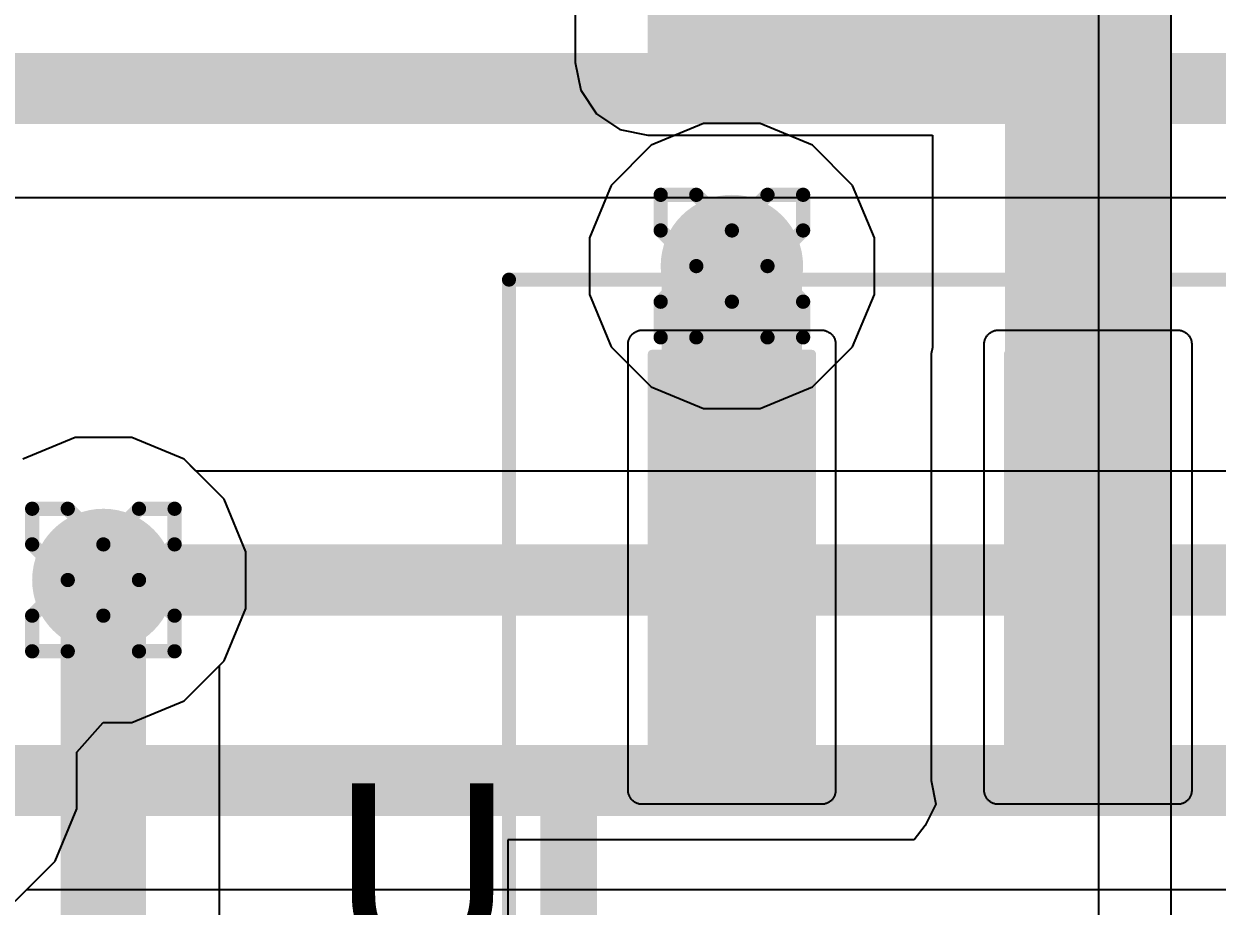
# Model space of a CAD drawing. Header units: inches. Extents: x -13 to 356, y -4 to 120.
# Drawn here: x 3.154 to 7.41, y 25 to 28.144 of the extents above; entities that cross this region are included whole.
import ezdxf

# ---------------------------------------------------------------- set-up
doc = ezdxf.new("R2010")
doc.units = ezdxf.units.IN
for name, color, linetype in [('Bottom Layer', 5, 'Continuous'), ('Drill Drawing', 1, 'Continuous'), ('GND', 16, 'Continuous'), ('Mechanical 13', 56, 'Continuous'), ('Mechanical 15', 56, 'Continuous'), ('POWER', 76, 'Continuous'), ('Top Layer', 1, 'Continuous'), ('Top Overlay', 2, 'Continuous'), ('Top Paste', 8, 'Continuous'), ('Top Solder', 216, 'Continuous'), ('Via Holes', 16, 'Continuous')]:
    doc.layers.add(name, color=color, linetype=linetype)
doc.styles.add('Arial', font='', dxfattribs={"height": 0.2})
doc.styles.get('Arial').set_extended_font_data('Arial')

# ---------------------------------------------------------------- blocks, each defined once
blk = doc.blocks.new('IND_CLF7045T_3R3N_D_24')
at = {"layer": 'Mechanical 15'}
blk.add_lwpolyline([(-4.2, -3.7, 0.05, 0.05, 0), (4.2, -3.7, 0.05, 0.05, 0)], format="xyseb", dxfattribs=at)
blk = doc.blocks.new('VREG_LM5017MR_NOPB_30')
at = {"layer": 'Top Layer'}
h = blk.add_hatch(color=1, dxfattribs=at)
edge = h.paths.add_edge_path()
edge.add_arc((-3.46, -0.35), 0.015, 90, 180)
edge.add_line((-3.475, -0.35), (-3.475, -0.92))
edge.add_arc((-3.46, -0.92), 0.015, 180, 270)
edge.add_line((-3.46, -0.935), (-1.94, -0.935))
edge.add_arc((-1.94, -0.92), 0.015, 270, 360)
edge.add_line((-1.925, -0.92), (-1.925, -0.35))
edge.add_arc((-1.94, -0.35), 0.015, 0, 90)
edge.add_line((-1.94, -0.335), (-3.46, -0.335))
h = blk.add_hatch(color=1, dxfattribs=at)
edge = h.paths.add_edge_path()
edge.add_arc((-3.46, -1.62), 0.015, 90, 180)
edge.add_line((-3.475, -1.62), (-3.475, -2.19))
edge.add_arc((-3.46, -2.19), 0.015, 180, 270)
edge.add_line((-3.46, -2.205), (-1.94, -2.205))
edge.add_arc((-1.94, -2.19), 0.015, 270, 360)
edge.add_line((-1.925, -2.19), (-1.925, -1.62))
edge.add_arc((-1.94, -1.62), 0.015, 0, 90)
edge.add_line((-1.94, -1.605), (-3.46, -1.605))
at = {"layer": 'Top Paste'}
h = blk.add_hatch(color=8, dxfattribs=at)
edge = h.paths.add_edge_path()
edge.add_arc((-3.46, -0.35), 0.015, 90, 180)
edge.add_line((-3.475, -0.35), (-3.475, -0.92))
edge.add_arc((-3.46, -0.92), 0.015, 180, 270)
edge.add_line((-3.46, -0.935), (-1.94, -0.935))
edge.add_arc((-1.94, -0.92), 0.015, 270, 360)
edge.add_line((-1.925, -0.92), (-1.925, -0.35))
edge.add_arc((-1.94, -0.35), 0.015, 0, 90)
edge.add_line((-1.94, -0.335), (-3.46, -0.335))
h = blk.add_hatch(color=8, dxfattribs=at)
edge = h.paths.add_edge_path()
edge.add_arc((-3.46, -1.62), 0.015, 90, 180)
edge.add_line((-3.475, -1.62), (-3.475, -2.19))
edge.add_arc((-3.46, -2.19), 0.015, 180, 270)
edge.add_line((-3.46, -2.205), (-1.94, -2.205))
edge.add_arc((-1.94, -2.19), 0.015, 270, 360)
edge.add_line((-1.925, -2.19), (-1.925, -1.62))
edge.add_arc((-1.94, -1.62), 0.015, 0, 90)
edge.add_line((-1.94, -1.605), (-3.46, -1.605))
at = {"layer": 'Mechanical 13'}
for points in [[(-1.95, -2.45, 0.127, 0.127, 0), (-1.95, 2.45, 0.127, 0.127, 0)], [(1.95, -2.45, 0.127, 0.127, 0), (-1.95, -2.45, 0.127, 0.127, 0)]]:
    blk.add_lwpolyline(points, format="xyseb", dxfattribs=at)
blk.add_lwpolyline([(-1.9818, -2.45, 0.0635, 0.0635, 1), (-1.9183, -2.45, 0.0635, 0.0635, 1)], format="xyseb", close=True, dxfattribs=at)
blk.add_lwpolyline([(-1.9818, -2.45, 0.0635, 0.0635, 1), (-1.9183, -2.45, 0.0635, 0.0635, 1)], format="xyseb", close=True, dxfattribs=at)
at = {"layer": 'Mechanical 15'}
for points in [[(-3.725, -2.7, 0.05, 0.05, 0), (-3.725, 2.7, 0.05, 0.05, 0)], [(3.725, -2.7, 0.05, 0.05, 0), (-3.725, -2.7, 0.05, 0.05, 0)]]:
    blk.add_lwpolyline(points, format="xyseb", dxfattribs=at)
blk.add_lwpolyline([(-3.7375, -2.7, 0.025, 0.025, 1), (-3.7125, -2.7, 0.025, 0.025, 1)], format="xyseb", close=True, dxfattribs=at)
blk.add_lwpolyline([(-3.7375, -2.7, 0.025, 0.025, 1), (-3.7125, -2.7, 0.025, 0.025, 1)], format="xyseb", close=True, dxfattribs=at)
at = {"layer": 'Top Overlay'}
blk.add_lwpolyline([(1.95, -2.525, 0.127, 0.127, 0), (-1.95, -2.525, 0.127, 0.127, 0)], format="xyseb", dxfattribs=at)
blk.add_lwpolyline([(-1.9818, -2.525, 0.0635, 0.0635, 1), (-1.9183, -2.525, 0.0635, 0.0635, 1)], format="xyseb", close=True, dxfattribs=at)
at = {"layer": 'Top Solder'}
for p, q in [((-3.5426, -0.2995), (-3.5417, -0.2971)), ((-3.5417, -0.2971), (-3.5407, -0.2947)), ((-3.5407, -0.2947), (-3.5396, -0.2923)), ((-3.5396, -0.2923), (-3.5383, -0.29)), ((-3.5383, -0.29), (-3.5369, -0.2878)), ((-3.5369, -0.2878), (-3.5355, -0.2856)), ((-3.5355, -0.2856), (-3.5339, -0.2835)), ((-3.5339, -0.2835), (-3.5322, -0.2815)), ((-3.5322, -0.2815), (-3.5304, -0.2796)), ((-3.5304, -0.2796), (-3.5285, -0.2778)), ((-3.5285, -0.2778), (-3.5265, -0.2761)), ((-3.5265, -0.2761), (-3.5244, -0.2745)), ((-3.5244, -0.2745), (-3.5222, -0.2731)), ((-3.5222, -0.2731), (-3.52, -0.2717)), ((-3.52, -0.2717), (-3.5177, -0.2704)), ((-3.5177, -0.2704), (-3.5153, -0.2693)), ((-3.5153, -0.2693), (-3.5129, -0.2683)), ((-3.5129, -0.2683), (-3.5105, -0.2674)), ((-3.5105, -0.2674), (-3.5079, -0.2667)), ((-3.5079, -0.2667), (-3.5054, -0.2661)), ((-3.5054, -0.2661), (-3.5028, -0.2656)), ((-3.5028, -0.2656), (-3.5002, -0.2653)), ((-3.5002, -0.2653), (-3.4976, -0.2651)), ((-3.4976, -0.2651), (-3.495, -0.265)), ((-3.495, -0.265), (-1.905, -0.265)), ((-1.905, -0.265), (-1.9024, -0.2651)), ((-1.9024, -0.2651), (-1.8998, -0.2653)), ((-1.8998, -0.2653), (-1.8972, -0.2656)), ((-1.8972, -0.2656), (-1.8946, -0.2661)), ((-1.8946, -0.2661), (-1.8921, -0.2667)), ((-1.8921, -0.2667), (-1.8895, -0.2674)), ((-1.8895, -0.2674), (-1.8871, -0.2683)), ((-1.8871, -0.2683), (-1.8847, -0.2693)), ((-1.8847, -0.2693), (-1.8823, -0.2704)), ((-1.8823, -0.2704), (-1.88, -0.2717)), ((-1.88, -0.2717), (-1.8778, -0.2731)), ((-1.8778, -0.2731), (-1.8756, -0.2745)), ((-1.8756, -0.2745), (-1.8735, -0.2761)), ((-1.8735, -0.2761), (-1.8715, -0.2778)), ((-1.8715, -0.2778), (-1.8696, -0.2796)), ((-1.8696, -0.2796), (-1.8678, -0.2815)), ((-1.8678, -0.2815), (-1.8661, -0.2835)), ((-1.8661, -0.2835), (-1.8645, -0.2856)), ((-1.8645, -0.2856), (-1.8631, -0.2878)), ((-1.8631, -0.2878), (-1.8617, -0.29)), ((-1.8617, -0.29), (-1.8605, -0.2923)), ((-1.8605, -0.2923), (-1.8593, -0.2947)), ((-1.8593, -0.2947), (-1.8583, -0.2971)), ((-1.8583, -0.2971), (-1.8574, -0.2995)), ((-3.545, -0.315), (-3.5449, -0.3124)), ((-3.545, -0.955), (-3.545, -0.315)), ((-3.5449, -0.3124), (-3.5447, -0.3098)), ((-3.5447, -0.3098), (-3.5444, -0.3072)), ((-3.5444, -0.3072), (-3.5439, -0.3046)), ((-3.5439, -0.3046), (-3.5433, -0.3021)), ((-3.5433, -0.3021), (-3.5426, -0.2995)), ((-1.8574, -0.2995), (-1.8567, -0.3021)), ((-1.8567, -0.3021), (-1.8561, -0.3046)), ((-1.8561, -0.3046), (-1.8556, -0.3072)), ((-1.8556, -0.3072), (-1.8553, -0.3098)), ((-1.8553, -0.3098), (-1.8551, -0.3124)), ((-1.8551, -0.3124), (-1.855, -0.315)), ((-1.855, -0.315), (-1.855, -0.955)), ((-3.5449, -0.9576), (-3.545, -0.955)), ((-3.5447, -0.9602), (-3.5449, -0.9576)), ((-3.5444, -0.9628), (-3.5447, -0.9602)), ((-3.5439, -0.9654), (-3.5444, -0.9628)), ((-3.5433, -0.9679), (-3.5439, -0.9654)), ((-3.5426, -0.9705), (-3.5433, -0.9679)), ((-3.5417, -0.9729), (-3.5426, -0.9705)), ((-3.5407, -0.9753), (-3.5417, -0.9729)), ((-3.5396, -0.9777), (-3.5407, -0.9753)), ((-3.5383, -0.98), (-3.5396, -0.9777)), ((-1.8605, -0.9777), (-1.8617, -0.98)), ((-1.8593, -0.9753), (-1.8605, -0.9777)), ((-1.8583, -0.9729), (-1.8593, -0.9753)), ((-1.8574, -0.9705), (-1.8583, -0.9729)), ((-1.8567, -0.9679), (-1.8574, -0.9705)), ((-1.8561, -0.9654), (-1.8567, -0.9679)), ((-1.8556, -0.9628), (-1.8561, -0.9654)), ((-1.8553, -0.9602), (-1.8556, -0.9628)), ((-1.8551, -0.9576), (-1.8553, -0.9602)), ((-1.855, -0.955), (-1.8551, -0.9576)), ((-3.5369, -0.9822), (-3.5383, -0.98)), ((-3.5355, -0.9844), (-3.5369, -0.9822)), ((-3.5339, -0.9865), (-3.5355, -0.9844)), ((-3.5322, -0.9885), (-3.5339, -0.9865)), ((-3.5304, -0.9904), (-3.5322, -0.9885)), ((-3.5285, -0.9922), (-3.5304, -0.9904)), ((-3.5265, -0.9939), (-3.5285, -0.9922)), ((-3.5244, -0.9955), (-3.5265, -0.9939)), ((-3.5222, -0.9969), (-3.5244, -0.9955)), ((-3.52, -0.9983), (-3.5222, -0.9969)), ((-3.5177, -0.9996), (-3.52, -0.9983)), ((-3.5153, -1.0007), (-3.5177, -0.9996)), ((-3.5129, -1.0017), (-3.5153, -1.0007)), ((-3.5105, -1.0026), (-3.5129, -1.0017)), ((-3.5079, -1.0033), (-3.5105, -1.0026)), ((-3.5054, -1.0039), (-3.5079, -1.0033)), ((-3.5028, -1.0044), (-3.5054, -1.0039)), ((-3.5002, -1.0047), (-3.5028, -1.0044)), ((-3.4976, -1.0049), (-3.5002, -1.0047)), ((-3.495, -1.005), (-3.4976, -1.0049)), ((-1.905, -1.005), (-3.495, -1.005)), ((-1.9024, -1.0049), (-1.905, -1.005)), ((-1.8998, -1.0047), (-1.9024, -1.0049)), ((-1.8972, -1.0044), (-1.8998, -1.0047)), ((-1.8946, -1.0039), (-1.8972, -1.0044)), ((-1.8921, -1.0033), (-1.8946, -1.0039)), ((-1.8895, -1.0026), (-1.8921, -1.0033)), ((-1.8871, -1.0017), (-1.8895, -1.0026)), ((-1.8847, -1.0007), (-1.8871, -1.0017)), ((-1.8823, -0.9996), (-1.8847, -1.0007)), ((-1.88, -0.9983), (-1.8823, -0.9996)), ((-1.8778, -0.9969), (-1.88, -0.9983)), ((-1.8756, -0.9955), (-1.8778, -0.9969)), ((-1.8735, -0.9939), (-1.8756, -0.9955)), ((-1.8715, -0.9922), (-1.8735, -0.9939)), ((-1.8696, -0.9904), (-1.8715, -0.9922)), ((-1.8678, -0.9885), (-1.8696, -0.9904)), ((-1.8661, -0.9865), (-1.8678, -0.9885)), ((-1.8645, -0.9844), (-1.8661, -0.9865)), ((-1.8631, -0.9822), (-1.8645, -0.9844)), ((-1.8617, -0.98), (-1.8631, -0.9822)), ((-3.5444, -1.5772), (-3.5439, -1.5746)), ((-3.5439, -1.5746), (-3.5433, -1.5721)), ((-3.5433, -1.5721), (-3.5426, -1.5695)), ((-3.5426, -1.5695), (-3.5417, -1.5671)), ((-3.5417, -1.5671), (-3.5407, -1.5647)), ((-3.5407, -1.5647), (-3.5396, -1.5623)), ((-3.5396, -1.5623), (-3.5383, -1.56)), ((-3.5383, -1.56), (-3.5369, -1.5578)), ((-3.5369, -1.5578), (-3.5355, -1.5556)), ((-3.5355, -1.5556), (-3.5339, -1.5535)), ((-3.5339, -1.5535), (-3.5322, -1.5515)), ((-3.5322, -1.5515), (-3.5304, -1.5496)), ((-3.5304, -1.5496), (-3.5285, -1.5478)), ((-3.5285, -1.5478), (-3.5265, -1.5461)), ((-3.5265, -1.5461), (-3.5244, -1.5445)), ((-3.5244, -1.5445), (-3.5222, -1.5431)), ((-3.5222, -1.5431), (-3.52, -1.5417)), ((-3.52, -1.5417), (-3.5177, -1.5404)), ((-3.5177, -1.5404), (-3.5153, -1.5393)), ((-3.5153, -1.5393), (-3.5129, -1.5383)), ((-3.5129, -1.5383), (-3.5105, -1.5374)), ((-3.5105, -1.5374), (-3.5079, -1.5367)), ((-3.5079, -1.5367), (-3.5054, -1.5361)), ((-3.5054, -1.5361), (-3.5028, -1.5356)), ((-3.5028, -1.5356), (-3.5002, -1.5353)), ((-3.5002, -1.5353), (-3.4976, -1.5351)), ((-3.4976, -1.5351), (-3.495, -1.535)), ((-3.495, -1.535), (-1.905, -1.535)), ((-1.905, -1.535), (-1.9024, -1.5351)), ((-1.9024, -1.5351), (-1.8998, -1.5353)), ((-1.8998, -1.5353), (-1.8972, -1.5356)), ((-1.8972, -1.5356), (-1.8946, -1.5361)), ((-1.8946, -1.5361), (-1.8921, -1.5367)), ((-1.8921, -1.5367), (-1.8895, -1.5374)), ((-1.8895, -1.5374), (-1.8871, -1.5383)), ((-1.8871, -1.5383), (-1.8847, -1.5393)), ((-1.8847, -1.5393), (-1.8823, -1.5404)), ((-1.8823, -1.5404), (-1.88, -1.5417)), ((-1.88, -1.5417), (-1.8778, -1.5431)), ((-1.8778, -1.5431), (-1.8756, -1.5445)), ((-1.8756, -1.5445), (-1.8735, -1.5461)), ((-1.8735, -1.5461), (-1.8715, -1.5478)), ((-1.8715, -1.5478), (-1.8696, -1.5496)), ((-1.8696, -1.5496), (-1.8678, -1.5515)), ((-1.8678, -1.5515), (-1.8661, -1.5535)), ((-1.8661, -1.5535), (-1.8645, -1.5556)), ((-1.8645, -1.5556), (-1.8631, -1.5578)), ((-1.8631, -1.5578), (-1.8617, -1.56)), ((-1.8617, -1.56), (-1.8605, -1.5623)), ((-1.8605, -1.5623), (-1.8593, -1.5647)), ((-1.8593, -1.5647), (-1.8583, -1.5671)), ((-1.8583, -1.5671), (-1.8574, -1.5695)), ((-1.8574, -1.5695), (-1.8567, -1.5721)), ((-1.8567, -1.5721), (-1.8561, -1.5746)), ((-1.8561, -1.5746), (-1.8556, -1.5772)), ((-3.545, -1.585), (-3.5449, -1.5824)), ((-3.545, -2.225), (-3.545, -1.585)), ((-3.5449, -1.5824), (-3.5447, -1.5798)), ((-3.5447, -1.5798), (-3.5444, -1.5772)), ((-1.8556, -1.5772), (-1.8553, -1.5798)), ((-1.8553, -1.5798), (-1.8551, -1.5824)), ((-1.8551, -1.5824), (-1.855, -1.585)), ((-1.855, -1.585), (-1.855, -2.225)), ((-3.5449, -2.2276), (-3.545, -2.225)), ((-3.5447, -2.2302), (-3.5449, -2.2276)), ((-3.5444, -2.2328), (-3.5447, -2.2302)), ((-3.5439, -2.2354), (-3.5444, -2.2328)), ((-3.5433, -2.2379), (-3.5439, -2.2354)), ((-3.5426, -2.2405), (-3.5433, -2.2379)), ((-3.5417, -2.2429), (-3.5426, -2.2405)), ((-3.5407, -2.2453), (-3.5417, -2.2429)), ((-3.5396, -2.2477), (-3.5407, -2.2453)), ((-3.5383, -2.25), (-3.5396, -2.2477)), ((-3.5369, -2.2522), (-3.5383, -2.25)), ((-3.5355, -2.2544), (-3.5369, -2.2522)), ((-3.5339, -2.2565), (-3.5355, -2.2544)), ((-1.8645, -2.2544), (-1.8661, -2.2565)), ((-1.8631, -2.2522), (-1.8645, -2.2544)), ((-1.8617, -2.25), (-1.8631, -2.2522)), ((-1.8605, -2.2477), (-1.8617, -2.25)), ((-1.8593, -2.2453), (-1.8605, -2.2477)), ((-1.8583, -2.2429), (-1.8593, -2.2453)), ((-1.8574, -2.2405), (-1.8583, -2.2429)), ((-1.8567, -2.2379), (-1.8574, -2.2405)), ((-1.8561, -2.2354), (-1.8567, -2.2379)), ((-1.8556, -2.2328), (-1.8561, -2.2354)), ((-1.8553, -2.2302), (-1.8556, -2.2328)), ((-1.8551, -2.2276), (-1.8553, -2.2302)), ((-1.855, -2.225), (-1.8551, -2.2276)), ((-3.5322, -2.2585), (-3.5339, -2.2565)), ((-3.5304, -2.2604), (-3.5322, -2.2585)), ((-3.5285, -2.2622), (-3.5304, -2.2604)), ((-3.5265, -2.2639), (-3.5285, -2.2622)), ((-3.5244, -2.2655), (-3.5265, -2.2639)), ((-3.5222, -2.2669), (-3.5244, -2.2655)), ((-3.52, -2.2683), (-3.5222, -2.2669)), ((-3.5177, -2.2696), (-3.52, -2.2683)), ((-3.5153, -2.2707), (-3.5177, -2.2696)), ((-3.5129, -2.2717), (-3.5153, -2.2707)), ((-3.5105, -2.2726), (-3.5129, -2.2717)), ((-3.5079, -2.2733), (-3.5105, -2.2726)), ((-3.5054, -2.2739), (-3.5079, -2.2733)), ((-3.5028, -2.2744), (-3.5054, -2.2739)), ((-3.5002, -2.2747), (-3.5028, -2.2744)), ((-3.4976, -2.2749), (-3.5002, -2.2747)), ((-3.495, -2.275), (-3.4976, -2.2749)), ((-1.905, -2.275), (-3.495, -2.275)), ((-1.9024, -2.2749), (-1.905, -2.275)), ((-1.8998, -2.2747), (-1.9024, -2.2749)), ((-1.8972, -2.2744), (-1.8998, -2.2747)), ((-1.8946, -2.2739), (-1.8972, -2.2744)), ((-1.8921, -2.2733), (-1.8946, -2.2739)), ((-1.8895, -2.2726), (-1.8921, -2.2733)), ((-1.8871, -2.2717), (-1.8895, -2.2726)), ((-1.8847, -2.2707), (-1.8871, -2.2717)), ((-1.8823, -2.2696), (-1.8847, -2.2707)), ((-1.88, -2.2683), (-1.8823, -2.2696)), ((-1.8778, -2.2669), (-1.88, -2.2683)), ((-1.8756, -2.2655), (-1.8778, -2.2669)), ((-1.8735, -2.2639), (-1.8756, -2.2655)), ((-1.8715, -2.2622), (-1.8735, -2.2639)), ((-1.8696, -2.2604), (-1.8715, -2.2622)), ((-1.8678, -2.2585), (-1.8696, -2.2604)), ((-1.8661, -2.2565), (-1.8678, -2.2585))]:
    blk.add_line(p, q, dxfattribs=at)

msp = doc.modelspace()

# ---------------------------------------------------------------- hatches: boundary and pattern name
at = {"layer": 'Bottom Layer'}
h = msp.add_hatch(color=5, dxfattribs=at)
edge = h.paths.add_edge_path()
edge.add_arc((5.6795, 27.2809), 0.254, 0, 360)
h = msp.add_hatch(color=5, dxfattribs=at)
edge = h.paths.add_edge_path()
edge.add_arc((3.4379, 26.162), 0.254, 0, 360)
at = {"layer": 'GND'}
h = msp.add_hatch(color=16, dxfattribs=at)
edge = h.paths.add_edge_path()
edge.add_arc((5.6795, 27.2809), 0.254, 0, 360)
h = msp.add_hatch(color=16, dxfattribs=at)
edge = h.paths.add_edge_path()
edge.add_arc((3.4379, 26.162), 0.254, 0, 360)
at = {"layer": 'POWER'}
h = msp.add_hatch(color=76, dxfattribs=at)
edge = h.paths.add_edge_path()
edge.add_arc((5.6795, 27.2809), 0.254, 0, 360)
h = msp.add_hatch(color=76, dxfattribs=at)
edge = h.paths.add_edge_path()
edge.add_arc((3.4379, 26.162), 0.254, 0, 360)
at = {"layer": 'Top Layer'}
for points in [[(5.3795, 28.007), (7.2451, 28.007), (7.2451, 32.807), (5.3795, 32.807)], [(6.6539, 26.2076), (7.2451, 26.2076), (7.2451, 32.807), (6.6539, 32.807)], [(5.4295, 26.2076), (5.9295, 26.2076), (5.9295, 27.2809), (5.4295, 27.2809)]]:
    msp.add_hatch(color=1, dxfattribs=at).paths.add_polyline_path(points)
h = msp.add_hatch(color=1, dxfattribs=at)
edge = h.paths.add_edge_path()
edge.add_arc((5.6795, 27.2809), 0.254, 0, 360)
h = msp.add_hatch(color=1, dxfattribs=at)
edge = h.paths.add_edge_path()
edge.add_arc((3.4379, 26.162), 0.254, 0, 360)
at = {"layer": 'Via Holes'}
h = msp.add_hatch(color=7, dxfattribs=at)
edge = h.paths.add_edge_path()
edge.add_arc((5.6795, 27.2809), 0.127, 0, 360)
h = msp.add_hatch(color=7, dxfattribs=at)
edge = h.paths.add_edge_path()
edge.add_arc((3.4379, 26.162), 0.127, 0, 360)

# ---------------------------------------------------------------- linework, layer by layer
at = {"layer": 'Bottom Layer'}
for p, q in [((-0.3743, 27.5253), (7.6565, 27.5253)), ((3.3369, 26.67), (3.1502, 26.5927)), ((3.539, 26.67), (3.3369, 26.67)), ((3.7257, 26.5927), (3.539, 26.67)), ((3.7679, 26.5505), (3.7257, 26.5927)), ((11.7858, 26.5505), (3.7679, 26.5505)), ((3.1233, 25.0169), (3.1655, 25.0591)), ((3.1655, 25.0591), (11.4143, 25.0591))]:
    msp.add_line(p, q, dxfattribs=at)
for points in [[(-0.5352, 27.9138, 0.254, 0.254, 0), (10.4506, 27.9138, 0.254, 0.254, 0)], [(3.4379, 26.162, 0.254, 0.254, 0), (12.1158, 26.162, 0.254, 0.254, 0)], [(2.8356, 25.4476, 0.254, 0.254, 0), (11.5752, 25.4476, 0.254, 0.254, 0)]]:
    msp.add_lwpolyline(points, format="xyseb", dxfattribs=at)
msp.add_lwpolyline([(3.3744, 26.162, 0.127, 0.127, 1), (3.5014, 26.162, 0.127, 0.127, 1)], format="xyseb", close=True, dxfattribs=at)
at = {"layer": 'Drill Drawing'}
for points in [[(5.4255, 27.4079, 0.0508, 0.0508, 0), (5.4255, 27.5349, 0.0508, 0.0508, 0)], [(5.4255, 27.5349, 0.0508, 0.0508, 0), (5.5525, 27.5349, 0.0508, 0.0508, 0)], [(5.5525, 27.5349, 0.0508, 0.0508, 0), (5.6795, 27.4079, 0.0508, 0.0508, 0)], [(5.6795, 27.4079, 0.0508, 0.0508, 0), (5.8065, 27.5349, 0.0508, 0.0508, 0)], [(5.8065, 27.5349, 0.0508, 0.0508, 0), (5.9335, 27.5349, 0.0508, 0.0508, 0)], [(5.9335, 27.4079, 0.0508, 0.0508, 0), (5.9335, 27.5349, 0.0508, 0.0508, 0)], [(5.4255, 27.4079, 0.0508, 0.0508, 0), (5.5525, 27.2809, 0.0508, 0.0508, 0)], [(5.8065, 27.2809, 0.0508, 0.0508, 0), (5.9335, 27.4079, 0.0508, 0.0508, 0)], [(5.4255, 27.1539, 0.0508, 0.0508, 0), (5.5525, 27.2809, 0.0508, 0.0508, 0)], [(5.8065, 27.2809, 0.0508, 0.0508, 0), (5.9335, 27.1539, 0.0508, 0.0508, 0)], [(5.4255, 27.0269, 0.0508, 0.0508, 0), (5.4255, 27.1539, 0.0508, 0.0508, 0)], [(5.5525, 27.0269, 0.0508, 0.0508, 0), (5.6795, 27.1539, 0.0508, 0.0508, 0)], [(5.6795, 27.1539, 0.0508, 0.0508, 0), (5.8065, 27.0269, 0.0508, 0.0508, 0)], [(5.9335, 27.0269, 0.0508, 0.0508, 0), (5.9335, 27.1539, 0.0508, 0.0508, 0)], [(5.4255, 27.0269, 0.0508, 0.0508, 0), (5.5525, 27.0269, 0.0508, 0.0508, 0)], [(5.8065, 27.0269, 0.0508, 0.0508, 0), (5.9335, 27.0269, 0.0508, 0.0508, 0)], [(3.1839, 26.289, 0.0508, 0.0508, 0), (3.1839, 26.416, 0.0508, 0.0508, 0)], [(3.1839, 26.416, 0.0508, 0.0508, 0), (3.3109, 26.416, 0.0508, 0.0508, 0)], [(3.3109, 26.416, 0.0508, 0.0508, 0), (3.4379, 26.289, 0.0508, 0.0508, 0)], [(3.4379, 26.289, 0.0508, 0.0508, 0), (3.5649, 26.416, 0.0508, 0.0508, 0)], [(3.5649, 26.416, 0.0508, 0.0508, 0), (3.6919, 26.416, 0.0508, 0.0508, 0)], [(3.6919, 26.289, 0.0508, 0.0508, 0), (3.6919, 26.416, 0.0508, 0.0508, 0)], [(3.1839, 26.289, 0.0508, 0.0508, 0), (3.3109, 26.162, 0.0508, 0.0508, 0)], [(3.5649, 26.162, 0.0508, 0.0508, 0), (3.6919, 26.289, 0.0508, 0.0508, 0)], [(3.1839, 26.035, 0.0508, 0.0508, 0), (3.3109, 26.162, 0.0508, 0.0508, 0)], [(3.5649, 26.162, 0.0508, 0.0508, 0), (3.6919, 26.035, 0.0508, 0.0508, 0)], [(3.1839, 25.908, 0.0508, 0.0508, 0), (3.1839, 26.035, 0.0508, 0.0508, 0)], [(3.3109, 25.908, 0.0508, 0.0508, 0), (3.4379, 26.035, 0.0508, 0.0508, 0)], [(3.4379, 26.035, 0.0508, 0.0508, 0), (3.5649, 25.908, 0.0508, 0.0508, 0)], [(3.6919, 25.908, 0.0508, 0.0508, 0), (3.6919, 26.035, 0.0508, 0.0508, 0)], [(3.1839, 25.908, 0.0508, 0.0508, 0), (3.3109, 25.908, 0.0508, 0.0508, 0)], [(3.5649, 25.908, 0.0508, 0.0508, 0), (3.6919, 25.908, 0.0508, 0.0508, 0)]]:
    msp.add_lwpolyline(points, format="xyseb", dxfattribs=at)
for points in [[(5.4128, 27.5349, 0.0254, 0.0254, 1), (5.4382, 27.5349, 0.0254, 0.0254, 1)], [(5.4128, 27.5349, 0.0254, 0.0254, 1), (5.4382, 27.5349, 0.0254, 0.0254, 1)], [(5.5398, 27.5349, 0.0254, 0.0254, 1), (5.5652, 27.5349, 0.0254, 0.0254, 1)], [(5.5398, 27.5349, 0.0254, 0.0254, 1), (5.5652, 27.5349, 0.0254, 0.0254, 1)], [(5.7938, 27.5349, 0.0254, 0.0254, 1), (5.8192, 27.5349, 0.0254, 0.0254, 1)], [(5.7938, 27.5349, 0.0254, 0.0254, 1), (5.8192, 27.5349, 0.0254, 0.0254, 1)], [(5.9208, 27.5349, 0.0254, 0.0254, 1), (5.9462, 27.5349, 0.0254, 0.0254, 1)], [(5.9208, 27.5349, 0.0254, 0.0254, 1), (5.9462, 27.5349, 0.0254, 0.0254, 1)], [(5.4128, 27.4079, 0.0254, 0.0254, 1), (5.4382, 27.4079, 0.0254, 0.0254, 1)], [(5.4128, 27.4079, 0.0254, 0.0254, 1), (5.4382, 27.4079, 0.0254, 0.0254, 1)], [(5.6668, 27.4079, 0.0254, 0.0254, 1), (5.6922, 27.4079, 0.0254, 0.0254, 1)], [(5.6668, 27.4079, 0.0254, 0.0254, 1), (5.6922, 27.4079, 0.0254, 0.0254, 1)], [(5.9208, 27.4079, 0.0254, 0.0254, 1), (5.9462, 27.4079, 0.0254, 0.0254, 1)], [(5.9208, 27.4079, 0.0254, 0.0254, 1), (5.9462, 27.4079, 0.0254, 0.0254, 1)], [(5.5398, 27.2809, 0.0254, 0.0254, 1), (5.5652, 27.2809, 0.0254, 0.0254, 1)], [(5.5398, 27.2809, 0.0254, 0.0254, 1), (5.5652, 27.2809, 0.0254, 0.0254, 1)], [(5.7938, 27.2809, 0.0254, 0.0254, 1), (5.8192, 27.2809, 0.0254, 0.0254, 1)], [(5.7938, 27.2809, 0.0254, 0.0254, 1), (5.8192, 27.2809, 0.0254, 0.0254, 1)], [(5.4128, 27.1539, 0.0254, 0.0254, 1), (5.4382, 27.1539, 0.0254, 0.0254, 1)], [(5.4128, 27.1539, 0.0254, 0.0254, 1), (5.4382, 27.1539, 0.0254, 0.0254, 1)], [(5.6668, 27.1539, 0.0254, 0.0254, 1), (5.6922, 27.1539, 0.0254, 0.0254, 1)], [(5.6668, 27.1539, 0.0254, 0.0254, 1), (5.6922, 27.1539, 0.0254, 0.0254, 1)], [(5.9208, 27.1539, 0.0254, 0.0254, 1), (5.9462, 27.1539, 0.0254, 0.0254, 1)], [(5.9208, 27.1539, 0.0254, 0.0254, 1), (5.9462, 27.1539, 0.0254, 0.0254, 1)], [(5.4128, 27.0269, 0.0254, 0.0254, 1), (5.4382, 27.0269, 0.0254, 0.0254, 1)], [(5.4128, 27.0269, 0.0254, 0.0254, 1), (5.4382, 27.0269, 0.0254, 0.0254, 1)], [(5.5398, 27.0269, 0.0254, 0.0254, 1), (5.5652, 27.0269, 0.0254, 0.0254, 1)], [(5.5398, 27.0269, 0.0254, 0.0254, 1), (5.5652, 27.0269, 0.0254, 0.0254, 1)], [(5.7938, 27.0269, 0.0254, 0.0254, 1), (5.8192, 27.0269, 0.0254, 0.0254, 1)], [(5.7938, 27.0269, 0.0254, 0.0254, 1), (5.8192, 27.0269, 0.0254, 0.0254, 1)], [(5.9208, 27.0269, 0.0254, 0.0254, 1), (5.9462, 27.0269, 0.0254, 0.0254, 1)], [(5.9208, 27.0269, 0.0254, 0.0254, 1), (5.9462, 27.0269, 0.0254, 0.0254, 1)], [(3.1712, 26.416, 0.0254, 0.0254, 1), (3.1966, 26.416, 0.0254, 0.0254, 1)], [(3.1712, 26.416, 0.0254, 0.0254, 1), (3.1966, 26.416, 0.0254, 0.0254, 1)], [(3.2982, 26.416, 0.0254, 0.0254, 1), (3.3236, 26.416, 0.0254, 0.0254, 1)], [(3.2982, 26.416, 0.0254, 0.0254, 1), (3.3236, 26.416, 0.0254, 0.0254, 1)], [(3.5522, 26.416, 0.0254, 0.0254, 1), (3.5776, 26.416, 0.0254, 0.0254, 1)], [(3.5522, 26.416, 0.0254, 0.0254, 1), (3.5776, 26.416, 0.0254, 0.0254, 1)], [(3.6792, 26.416, 0.0254, 0.0254, 1), (3.7046, 26.416, 0.0254, 0.0254, 1)], [(3.6792, 26.416, 0.0254, 0.0254, 1), (3.7046, 26.416, 0.0254, 0.0254, 1)], [(3.1712, 26.289, 0.0254, 0.0254, 1), (3.1966, 26.289, 0.0254, 0.0254, 1)], [(3.1712, 26.289, 0.0254, 0.0254, 1), (3.1966, 26.289, 0.0254, 0.0254, 1)], [(3.4252, 26.289, 0.0254, 0.0254, 1), (3.4506, 26.289, 0.0254, 0.0254, 1)], [(3.4252, 26.289, 0.0254, 0.0254, 1), (3.4506, 26.289, 0.0254, 0.0254, 1)], [(3.6792, 26.289, 0.0254, 0.0254, 1), (3.7046, 26.289, 0.0254, 0.0254, 1)], [(3.6792, 26.289, 0.0254, 0.0254, 1), (3.7046, 26.289, 0.0254, 0.0254, 1)], [(3.2982, 26.162, 0.0254, 0.0254, 1), (3.3236, 26.162, 0.0254, 0.0254, 1)], [(3.2982, 26.162, 0.0254, 0.0254, 1), (3.3236, 26.162, 0.0254, 0.0254, 1)], [(3.5522, 26.162, 0.0254, 0.0254, 1), (3.5776, 26.162, 0.0254, 0.0254, 1)], [(3.5522, 26.162, 0.0254, 0.0254, 1), (3.5776, 26.162, 0.0254, 0.0254, 1)], [(3.1712, 26.035, 0.0254, 0.0254, 1), (3.1966, 26.035, 0.0254, 0.0254, 1)], [(3.1712, 26.035, 0.0254, 0.0254, 1), (3.1966, 26.035, 0.0254, 0.0254, 1)], [(3.4252, 26.035, 0.0254, 0.0254, 1), (3.4506, 26.035, 0.0254, 0.0254, 1)], [(3.4252, 26.035, 0.0254, 0.0254, 1), (3.4506, 26.035, 0.0254, 0.0254, 1)], [(3.6792, 26.035, 0.0254, 0.0254, 1), (3.7046, 26.035, 0.0254, 0.0254, 1)], [(3.6792, 26.035, 0.0254, 0.0254, 1), (3.7046, 26.035, 0.0254, 0.0254, 1)], [(3.1712, 25.908, 0.0254, 0.0254, 1), (3.1966, 25.908, 0.0254, 0.0254, 1)], [(3.1712, 25.908, 0.0254, 0.0254, 1), (3.1966, 25.908, 0.0254, 0.0254, 1)], [(3.2982, 25.908, 0.0254, 0.0254, 1), (3.3236, 25.908, 0.0254, 0.0254, 1)], [(3.2982, 25.908, 0.0254, 0.0254, 1), (3.3236, 25.908, 0.0254, 0.0254, 1)], [(3.5522, 25.908, 0.0254, 0.0254, 1), (3.5776, 25.908, 0.0254, 0.0254, 1)], [(3.5522, 25.908, 0.0254, 0.0254, 1), (3.5776, 25.908, 0.0254, 0.0254, 1)], [(3.6792, 25.908, 0.0254, 0.0254, 1), (3.7046, 25.908, 0.0254, 0.0254, 1)], [(3.6792, 25.908, 0.0254, 0.0254, 1), (3.7046, 25.908, 0.0254, 0.0254, 1)]]:
    msp.add_lwpolyline(points, format="xyseb", close=True, dxfattribs=at)
at = {"layer": 'GND'}
for p, q in [((3.3369, 26.67), (3.1502, 26.5927)), ((3.539, 26.67), (3.3369, 26.67)), ((3.7257, 26.5927), (3.539, 26.67)), ((3.8686, 26.4498), (3.7257, 26.5927)), ((3.9459, 26.263), (3.8686, 26.4498)), ((3.9459, 26.061), (3.9459, 26.263)), ((3.8686, 25.8742), (3.9459, 26.061)), ((3.7257, 25.7313), (3.8686, 25.8742)), ((3.539, 25.654), (3.7257, 25.7313)), ((3.3436, 25.5486), (3.4374, 25.654)), ((3.4374, 25.654), (3.539, 25.654)), ((3.3436, 25.3466), (3.3436, 25.5486)), ((3.2662, 25.1598), (3.3436, 25.3466)), ((3.1233, 25.0169), (3.2662, 25.1598))]:
    msp.add_line(p, q, dxfattribs=at)
at = {"layer": 'POWER'}
for p, q in [((6.9875, 28.659), (6.9875, 24.5616)), ((7.2465, 24.4169), (7.2465, 28.659)), ((5.5784, 27.7889), (5.3917, 27.7116)), ((5.7805, 27.7889), (5.5784, 27.7889)), ((5.9672, 27.7116), (5.7805, 27.7889)), ((5.3917, 27.7116), (5.2488, 27.5687)), ((6.1101, 27.5687), (5.9672, 27.7116)), ((5.2488, 27.5687), (5.1715, 27.382)), ((6.1875, 27.382), (6.1101, 27.5687)), ((5.1715, 27.382), (5.1715, 27.1799)), ((6.1875, 27.1799), (6.1875, 27.382)), ((5.1715, 27.1799), (5.2488, 26.9932)), ((6.1101, 26.9932), (6.1875, 27.1799)), ((5.2488, 26.9932), (5.3917, 26.8503)), ((5.9672, 26.8503), (6.1101, 26.9932)), ((5.3917, 26.8503), (5.5784, 26.7729)), ((5.7805, 26.7729), (5.9672, 26.8503)), ((5.5784, 26.7729), (5.7805, 26.7729)), ((3.3369, 26.67), (3.1502, 26.5927)), ((3.539, 26.67), (3.3369, 26.67)), ((3.7257, 26.5927), (3.539, 26.67)), ((3.8686, 26.4498), (3.7257, 26.5927)), ((3.9459, 26.263), (3.8686, 26.4498)), ((3.9459, 26.061), (3.9459, 26.263)), ((3.8686, 25.8742), (3.9459, 26.061)), ((3.7257, 25.7313), (3.8686, 25.8742)), ((3.539, 25.654), (3.7257, 25.7313)), ((3.3436, 25.5486), (3.4374, 25.654)), ((3.4374, 25.654), (3.539, 25.654)), ((3.3436, 25.3466), (3.3436, 25.5486)), ((3.2662, 25.1598), (3.3436, 25.3466)), ((3.1233, 25.0169), (3.2662, 25.1598))]:
    msp.add_line(p, q, dxfattribs=at)
at = {"layer": 'Top Layer'}
for p, q in [((5.1205, 31.4355), (5.1205, 28.007)), ((5.1205, 28.007), (5.1402, 27.9079)), ((5.1402, 27.9079), (5.1963, 27.8239)), ((5.1963, 27.8239), (5.2804, 27.7677)), ((5.2804, 27.7677), (5.3795, 27.748)), ((5.3795, 27.748), (6.3949, 27.748)), ((6.3949, 27.748), (6.3949, 26.9912)), ((6.3949, 26.9912), (6.3902, 26.9676)), ((6.3902, 26.9676), (6.3902, 25.4476)), ((3.3369, 26.67), (3.1502, 26.5927)), ((3.539, 26.67), (3.3369, 26.67)), ((3.7257, 26.5927), (3.539, 26.67)), ((3.8686, 26.4498), (3.7257, 26.5927)), ((3.9459, 26.263), (3.8686, 26.4498)), ((3.9459, 26.061), (3.9459, 26.263)), ((3.8686, 25.8742), (3.9459, 26.061)), ((3.8523, 25.8579), (3.8686, 25.8742)), ((3.8523, 20.8927), (3.8523, 25.8579)), ((6.3902, 25.4476), (6.4069, 25.3636)), ((6.4069, 25.3636), (6.3684, 25.2874)), ((6.3684, 25.2874), (6.3292, 25.2366)), ((6.3292, 25.2366), (4.8805, 25.2366)), ((4.8805, 25.2366), (4.8805, 21.7786))]:
    msp.add_line(p, q, dxfattribs=at)
msp.add_lwpolyline([(3.4379, 9.9877, 0.3048, 0.3048, 0), (3.4379, 26.162, 0.3048, 0.3048, 0)], format="xyseb", dxfattribs=at)
msp.add_lwpolyline([(3.3617, 26.162, 0.1524, 0.1524, 1), (3.5141, 26.162, 0.1524, 0.1524, 1)], format="xyseb", close=True, dxfattribs=at)

# ---------------------------------------------------------------- block references
msp.add_blockref('IND_CLF7045T_3R3N_D_24', (3.5184, 31.707))
at = {"rotation": 270}
msp.add_blockref('VREG_LM5017MR_NOPB_30', (7.5845, 23.5076), dxfattribs=at)

# ---------------------------------------------------------------- texts
at = {"layer": 'Top Overlay', "style": 'Arial'}
msp.add_text('U', height=0.635, dxfattribs=at).set_placement((4.256, 24.8019))

doc.saveas('drawing.dxf')
